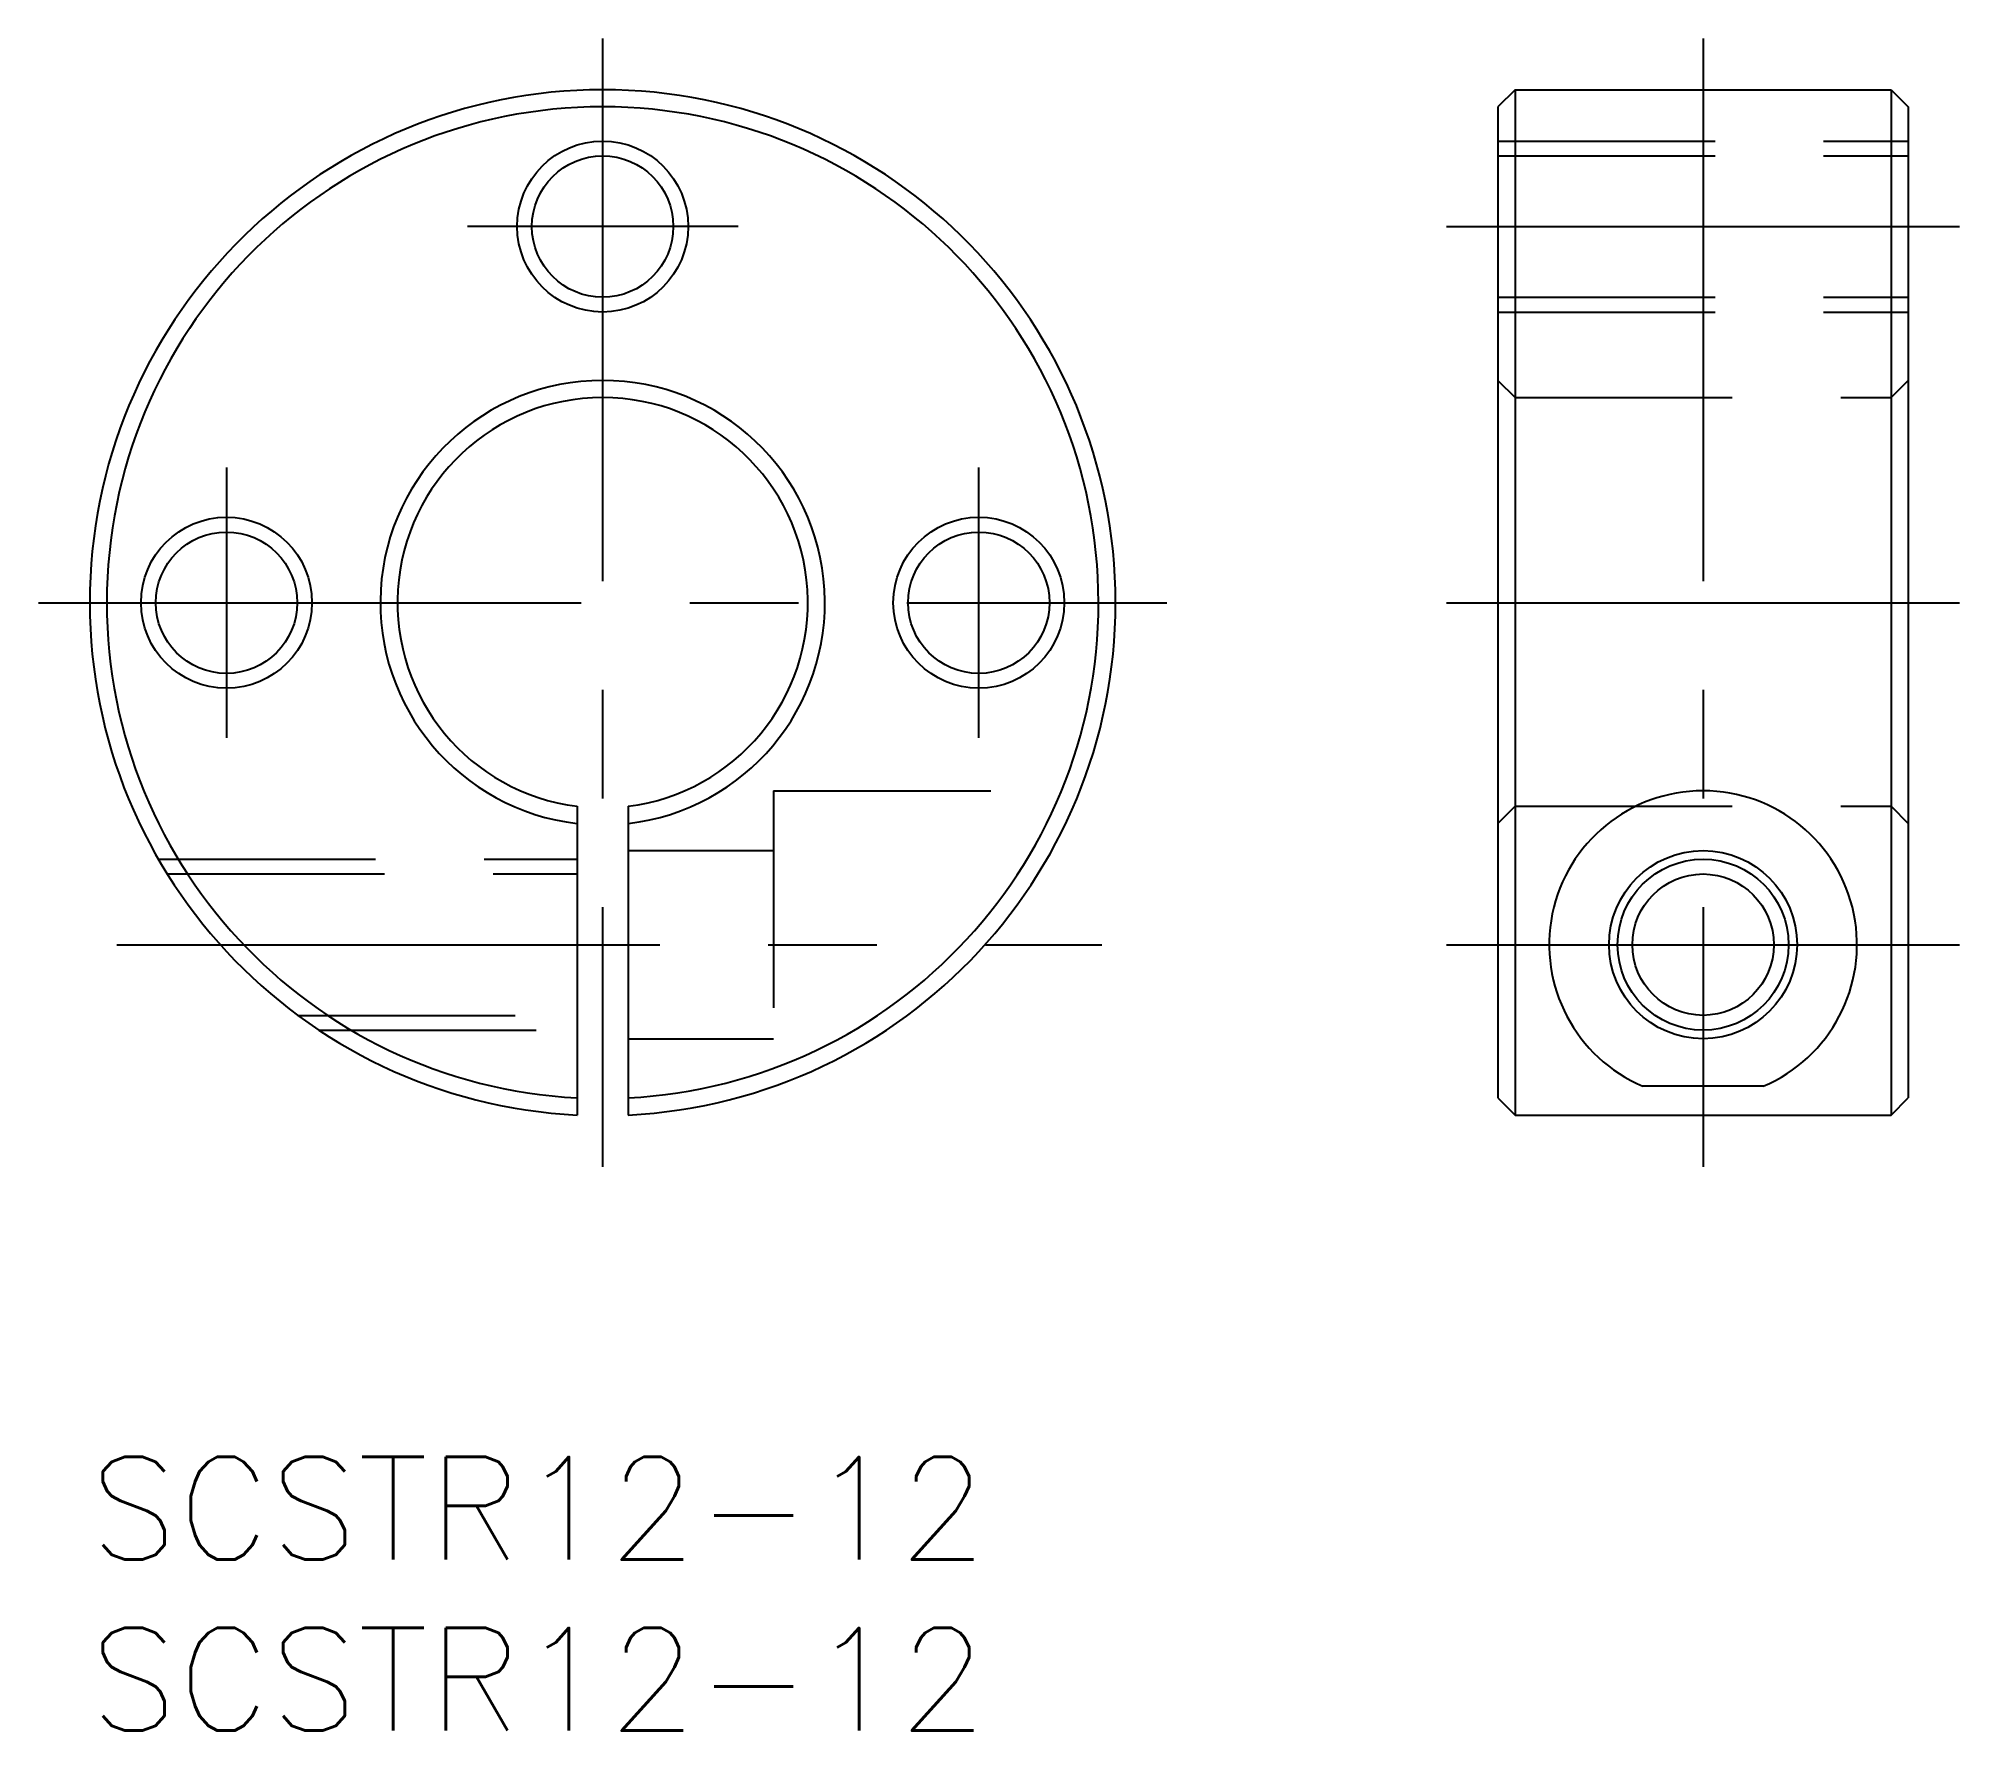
# Model space of a CAD drawing. Extents: x -1.5 to 54.7, y -8 to 41.5.
import ezdxf

# ---------------------------------------------------------------- set-up
doc = ezdxf.new("R2010")
doc.units = 0
doc.header["$LTSCALE"] = 0.5
doc.linetypes.add('CENTER', pattern=[50.8, 31.75, -6.35, 6.35, -6.35])
doc.linetypes.add('DASHED', pattern=[19.05, 12.7, -6.35])
for name, color, linetype in [('MSM_CENTER', 1, 'CENTER'), ('MSM_CONTINUOUS', 7, 'CONTINUOUS'), ('MSM_DASHED', 4, 'DASHED'), ('MSM_NARROW', 5, 'CONTINUOUS'), ('MSM_PART_NUMBER', 7, 'CONTINUOUS')]:
    doc.layers.add(name, color=color, linetype=linetype)
doc.styles.get("Standard").update_dxf_attribs({"font": 'txt.shx', "height": 3, "bigfont": 'bigfont.shx'})

# ---------------------------------------------------------------- blocks, each defined once
blk = doc.blocks.new('*U4')
at = {"layer": 'MSM_PART_NUMBER'}
blk.add_text('SCSTR12-12', height=3, dxfattribs=at).set_placement((0, -3))
blk = doc.blocks.new('*U5')
at = {"layer": 'MSM_PART_NUMBER'}
blk.add_text('SCSTR12-12', height=3, dxfattribs=at).set_placement((0, -8))

msp = doc.modelspace()

# ---------------------------------------------------------------- linework, layer by layer
at = {"layer": 'MSM_CENTER'}
for p, q in [((15, 41.481), (15, 8.481)), ((47.181, 41.481), (47.181, 8.481)), ((18.96, 35.981), (11.047, 35.981)), ((39.681, 35.981), (54.681, 35.981)), ((4, 28.938), (4, 21.025)), ((26, 21.025), (26, 28.938)), ((-1.5, 24.981), (31.5, 24.981)), ((39.681, 24.981), (54.681, 24.981)), ((0.795, 14.981), (29.599, 14.981)), ((39.681, 14.981), (54.681, 14.981))]:
    msp.add_line(p, q, dxfattribs=at)
at = {"layer": 'MSM_CONTINUOUS'}
for p, q in [((41.681, 39.981), (41.181, 39.481)), ((41.681, 39.981), (41.681, 10)), ((41.681, 39.981), (52.681, 39.981)), ((52.681, 39.981), (52.681, 10)), ((52.681, 39.981), (53.181, 39.481)), ((41.181, 39.481), (41.181, 10.501)), ((53.181, 39.481), (53.181, 10.501)), ((14.25, 19.028), (14.25, 10)), ((15.75, 19.028), (15.75, 10)), ((48.94, 10.839), (45.423, 10.839)), ((41.181, 10.501), (41.681, 10)), ((52.681, 10), (53.181, 10.501)), ((41.681, 10), (52.681, 10))]:
    msp.add_line(p, q, dxfattribs=at)
for centre, radius in [((15, 35.981), 2.067), ((4, 24.981), 2.067), ((26, 24.981), 2.067), ((47.181, 14.981), 2.75), ((47.181, 14.981), 2.067)]:
    msp.add_circle(centre, radius, dxfattribs=at)
for centre, radius, start, end in [((15, 24.981), 15, 272.866, 267.134), ((15, 24.981), 14.5, 272.9649, 267.0351), ((15, 24.981), 6.5, 276.6258, 263.3742), ((15, 24.981), 6, 277.1808, 262.8192), ((47.181, 14.981), 4.5, 293.0044, 246.9956)]:
    msp.add_arc(centre, radius, start, end, dxfattribs=at)
at = {"layer": 'MSM_DASHED'}
for p, q in [((41.181, 38.481), (53.181, 38.481)), ((41.181, 38.048), (53.181, 38.048)), ((41.181, 33.914), (53.181, 33.914)), ((41.181, 33.481), (53.181, 33.481)), ((41.181, 31.481), (41.681, 30.981)), ((52.681, 30.981), (53.181, 31.481)), ((41.681, 30.981), (52.681, 30.981)), ((20, 19.481), (28.955, 19.481)), ((20, 19.481), (20, 10.839)), ((41.181, 18.525), (41.681, 19.028)), ((41.681, 19.028), (52.681, 19.028)), ((52.681, 19.028), (53.181, 18.525)), ((2.01, 17.481), (14.25, 17.481)), ((15.75, 17.731), (20, 17.731)), ((2.269, 17.048), (14.25, 17.048)), ((6.09, 12.914), (14.25, 12.914)), ((6.708, 12.481), (14.25, 12.481)), ((15.75, 12.231), (20, 12.231))]:
    msp.add_line(p, q, dxfattribs=at)
at = {"layer": 'MSM_NARROW'}
for centre in [(15, 35.981), (4, 24.981), (26, 24.981), (47.181, 14.981)]:
    msp.add_circle(centre, 2.5, dxfattribs=at)

# ---------------------------------------------------------------- block references
at = {"layer": 'MSM_CONTINUOUS'}
for name in ['*U4', '*U5']:
    msp.add_blockref(name, (0, 0), dxfattribs=at)

doc.saveas('drawing.dxf')
